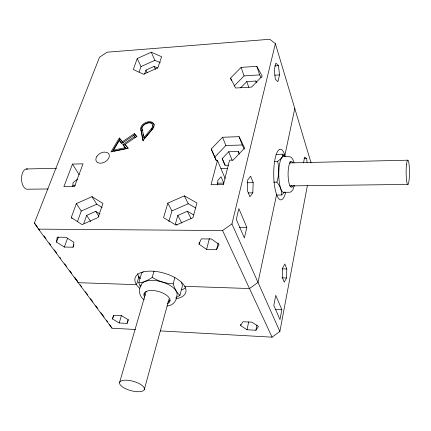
<?xml version="1.0" encoding="UTF-8"?>
<svg xmlns="http://www.w3.org/2000/svg" width="431" height="431" viewBox="0 0 431 431"><rect width="100%" height="100%" fill="white"/><g stroke="black" fill="none" stroke-linecap="round" stroke-linejoin="round"><path stroke-width="0.65" d="M286.502 277.995L286.798 268.966L284.859 263.987L282.58 268.093L282.273 277.278L284.255 282.197L286.502 277.995L281.944 277.86M252.803 192.867L253.175 182.663L250.653 176.198L247.706 179.991L247.319 190.383L249.899 196.795L252.803 192.867L248.261 192.91M223.716 184.43L223.77 183.089L221.017 176.715L217.806 180.454L217.628 184.942M72.817 186.542L73.022 182.717L77.375 179.204M276.158 154.384L282.833 154.201C283.022 157.53 279.994 159.642 277.586 161.339L274.385 161.415M56.466 242.098L57.221 237.19L66.013 237.292L73.954 242.346L73.044 247.2L64.348 247.055L56.466 242.098L58.341 237.05M160.219 330.9L272.069 337.166L279.87 331.482L307.438 185.282M281.858 309.668L279.978 319.56L273.798 305.401L275.77 295.37L281.858 309.668L275.167 309.377M303.494 162.95L304.636 157.1L306.689 158.56L307.082 162.471M240.843 324.231L240.557 325.545L247.011 329.769L255.901 330.243L256.984 324.974M247.011 329.769L248.682 321.898M276.583 194.591L258.013 282.429L249.495 288.544L184.748 286.329M294.782 108.493L284.907 155.219L282.892 155.273M246.823 227.326L244.388 237.96L236.29 219.39L238.86 208.609L246.823 227.326L239.501 227.277M279.498 74.886L277.941 81.642L275.334 79.207L274.288 69.865L275.888 63.082L278.491 65.674L279.498 74.886L274.795 75.183M279.87 331.482L231.943 223.926L275.371 43.644L269.774 39.275L107.093 52.205L99.518 57.237L34.405 223.016L38.478 229.125L111.995 328.201L135.442 329.51M199.488 242.174L198.977 244.118L206.594 249.42L216.577 249.587L218.188 243.079M276.767 195.06L281.454 195.022C282.019 190.249 279.848 185.739 276.874 182.141C279.062 175.428 279.374 168.187 277.586 161.339M206.594 249.42L209.407 238.413M294.465 185.362L292.875 189.882L290.92 191.892L289.713 192.242L284.358 192.291A17.908 4.833 89.4 0 1 278.809 176.403A17.908 4.833 89.4 0 1 283.022 156.679L288.409 156.539L290.86 157.051L292.821 159.244L294.114 162.821M211.217 149.024L216.346 160.504L217.461 160.477L211.061 184.635L223.387 184.468L229.583 160.17L233.16 160.084L244.582 148.011L239.07 136.67L222.525 137.257L211.217 149.024L216.33 160.801M175.907 297.735L179.916 295.316L182.528 285.494L181.273 281.939M144.245 389.71A12.855 4.811 15.6 0 0 127.624 380.266A12.855 4.811 15.6 0 0 124.042 387.905A12.855 4.811 15.6 0 0 144.245 389.71L169.06 298.958M179.916 295.316C176.257 292.514 174.582 288.053 173.176 283.83L174.873 277.623M193.524 214.8L187.366 211.238L177.831 215.435L175.428 223.883L177.093 224.88M140.409 286.847L138.755 282.688C143.755 282.693 148.226 280.15 152.218 277.386L154.012 271.201M168.844 221.599L171.942 210.91L167.853 203.125L184.344 195.857L196.951 202.974L192.943 217.714L176.042 225.133L163.565 217.666L167.853 203.125M119.646 382.324L146.206 291.259M141.099 284.95C138.319 290.031 139.084 296.609 144.234 299.782M138.755 282.688L141.67 272.931L143.329 271.848M113.655 315.26L112.507 318.956L119.193 322.964L127.064 323.385L128.169 319.678M138.906 276.697L136.514 284.675L78.216 282.677L74.552 277.219M119.193 322.964L121.547 315.233M112.507 318.956L113.66 315.303L121.617 315.697L128.341 319.77L127.064 323.385M144.547 74.154L145.964 70.086L154.082 66.422L157.676 68.033M139.084 72.052L141.018 66.584L137.23 58.541L151.243 52.194L161.609 56.709L157.859 67.791L143.55 74.251L133.292 69.515L137.23 58.541M83.781 223.452L86.647 215.371L95.709 211.357L99.922 214.04M73.044 247.2L73.943 244.668M77.418 221.728L81.265 211.045L96.759 204.175L102.201 207.591M64.348 247.055L67.554 238.235M71.271 217.499L76.357 203.599L92.019 196.649L102.955 203.464L98.09 217.547L82.062 224.637L71.271 217.499L71.988 218.555M72.483 164.087L63.89 186.655L74.568 186.504L83.016 163.828L72.483 164.087L79.196 174.776M198.977 244.118L201.293 238.876L211.416 238.995L219.077 244.404L216.577 249.587M112.2 151.707L119.823 138.933L119.306 137.985L111.009 151.879L128.287 148.253L125.006 144.504L127.98 148.264M135.237 137.467L134.736 136.514L122.894 144.574L126.062 148.566L114.059 151.082L113.531 150.144L119.306 140.458L121.908 143.442L134.828 134.591L136.934 136.923M240.557 325.545L242.965 321.725L251.963 322.172L258.444 326.466L255.901 330.243M143.835 137.758L152.197 127.603A5.678 3.82 -26.8 0 0 148.409 122.797A5.678 3.82 -26.8 0 0 142.036 128.61L144.326 138.717L152.676 128.567A5.673 3.82 -26.8 0 0 152.913 125.41M284.794 192.021L281.454 195.022M225.025 165.369L222.191 158.613L228.699 151.777L238.273 151.496L239.42 153.905M214.713 157.18L225.876 145.5L242.265 144.978L244.285 149.153M240.703 87.827L246.785 81.594L255.885 81.039L256.817 82.757M234.087 86.076L244.065 75.888L259.645 74.902L261.229 77.779M230.542 78.113L241.091 67.398L256.817 66.336L262.231 76.115L251.58 87.094L235.612 88.021L230.542 78.113L231.425 80.522M38.478 229.125L222.563 230.542L231.943 223.926M122.894 144.574L123.411 145.522L136.853 136.433L134.327 133.637L122.523 141.664L119.306 137.985M141.018 66.584L154.901 60.308L160.354 62.721M171.942 210.91L188.25 203.734L195.647 207.952M167.196 306.026C172.529 305.66 176.64 301.285 176.78 295.892A18.684 8.819 15.7 0 0 161.102 281.702A18.684 8.819 15.7 0 0 140.867 286.082M113.531 150.144L125.55 147.617M274.606 65.938L278.491 65.674M304.038 158.624L306.689 158.56M26.275 168.979L56.542 168.284M289.266 162.929L407.645 160.203M228.441 165.208L225.219 165.283L222.191 158.613M220.936 168.618L227.606 168.478M273.669 182.189L276.874 182.141M72.742 185.255L75.328 185.217M217.202 183.18L223.77 183.089M247.119 182.755L253.175 182.663M48.17 188.961L27.993 189.214A10.182 5.549 88 0 1 21.518 178.903A10.182 5.549 88 0 1 27.729 169.065M289.627 185.906L407.995 184.409M282.24 268.852L286.798 268.966M173.176 283.83C165.757 283.544 158.527 281.292 152.218 277.386M133.734 135.393L134.736 136.514M134.23 136.352L134.903 137.096M119.823 138.933L123.04 142.613L122.523 141.664M121.558 143.394L119.306 140.458M123.411 145.522L126.062 148.566M34.405 223.016L37.589 227.309M38.779 228.915L39.577 229.992M43.951 235.892L45.939 238.575M49.123 242.868L50.713 245.013M54.295 249.845L56.682 253.062M59.866 257.355L60.658 258.428M64.639 263.794L66.627 266.477M69.811 270.77L71.799 273.453M74.983 277.747L77.769 281.508M80.161 284.729L81.75 286.879M85.338 291.712L87.725 294.939M90.515 298.699L92.902 301.921M95.693 305.681L97.681 308.37M100.87 312.664L104.054 316.963M106.446 320.185L107.637 321.795M109.479 324.468L111.995 328.201M282.833 154.201L284.525 156.722M76.357 203.599L81.265 211.045M86.647 215.371L90.682 221.523M95.709 211.357L98.947 216.427M92.019 196.649L96.759 204.175M134.327 133.637L134.828 134.591M177.831 215.435L181.823 223.107M140.964 130.264L142.871 140.646L152.504 129.122A7.187 4.833 -26.8 0 0 148.695 121.682A7.187 4.833 -26.8 0 0 140.964 130.264L141.454 131.223L143.243 140.953M142.354 129.742L142.844 130.701M187.366 211.238L190.998 218.458M151.356 128.772L151.836 129.736M184.344 195.857L188.25 203.734M145.964 70.086L147.09 72.505M222.563 230.542L272.069 337.166M154.082 66.422L155.462 69.456M151.243 52.194L154.901 60.308M217.461 160.477L225.224 178.666M228.699 151.777L232.217 160.429M222.525 137.257L225.876 145.5M238.273 151.496L239.248 153.986M239.07 136.67L242.265 144.978M246.785 81.594L248.773 87.294M241.091 67.398L244.065 75.888M255.885 81.039L256.31 82.31M256.817 66.336L259.645 74.902M275.371 43.644L311.047 162.832M143.528 134.402L143.755 135.636M143.986 136.864L144.326 138.717M285.726 192.248A25.321 6.907 89.4 0 1 275.975 192.7A25.321 6.907 89.4 0 1 275.495 156.949A25.321 6.907 89.4 0 1 285.247 156.308M185.384 287.833A26.194 12.72 15.7 0 1 181.672 289.837M140.264 278.523A26.194 12.72 15.7 0 1 137.532 273.669M139.628 288.274A26.35 12.574 15.7 0 1 145.333 271.498A26.35 12.574 15.7 0 1 180.955 281.826A26.35 12.574 15.7 0 1 175.907 298.791M141.454 131.223A7.176 4.833 -26.8 0 1 145.667 123.697A7.176 4.833 -26.8 0 1 154.255 124.726M139.612 278.13A28.548 13.905 15.7 0 1 138.303 276.637M144.665 297.126A13.496 6.271 15.7 0 1 158.867 291.561A13.496 6.271 15.7 0 1 167.384 303.71M170.035 300.245A13.48 6.293 15.7 0 1 167.88 301.91M145.188 295.332A13.48 6.293 15.7 0 1 144.428 293.527M293.333 185.384A12.919 3.378 89.5 0 1 288.102 175.18A12.919 3.378 89.5 0 1 292.778 162.659M289.971 161.711A12.903 3.4 89.5 0 1 290.828 162.702M291.388 185.411A12.903 3.4 89.5 0 1 290.871 186.413M96.9 156.351L96.161 157.789A7.241 4.897 -29.7 0 0 99.502 163.144A7.241 4.897 -29.7 0 0 107.971 159.362A7.241 4.897 -29.7 0 0 107.518 152.714L104.566 152.073A7.241 4.897 -29.7 0 0 98.026 154.998L96.9 156.351M406.492 164.771A12.17 1.659 90 0 0 407.564 184.36A12.17 1.659 90 0 0 409.342 167.831A12.17 1.659 90 0 0 406.492 164.771"/></g></svg>
